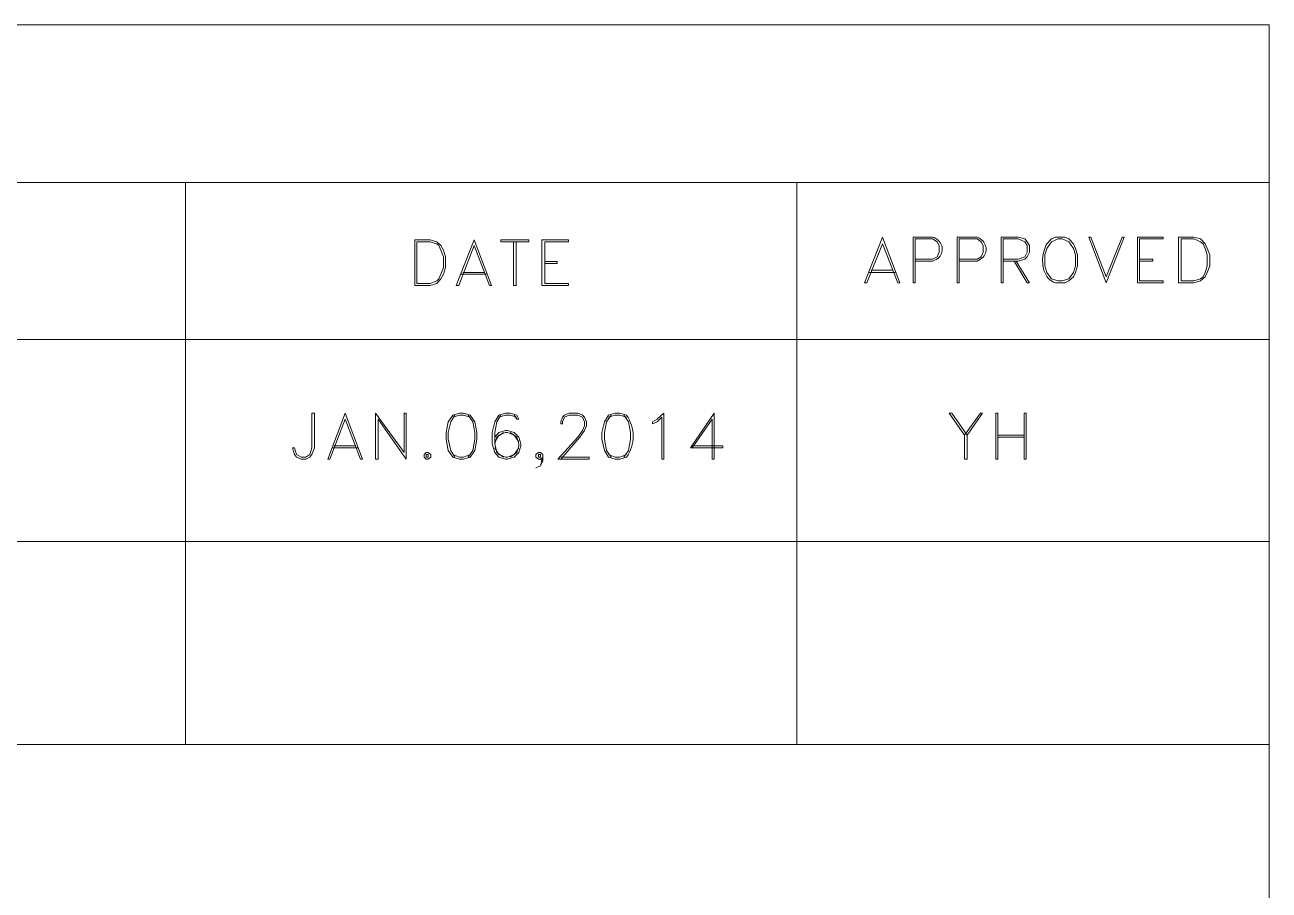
# Model space of a CAD drawing. Header units: inches. Extents: x 0 to 139, y 0 to 117.
# Drawn here: x 93.01 to 103.12, y 65.47 to 72.5 of the extents above; entities that cross this region are included whole.
import ezdxf

# ---------------------------------------------------------------- set-up
doc = ezdxf.new("R2010")
doc.units = ezdxf.units.IN
doc.header["$MEASUREMENT"] = 0
doc.layers.add('Color-7-Line_Weight-20', color=7, linetype='Continuous', lineweight=20)

msp = doc.modelspace()

# ---------------------------------------------------------------- linework, layer by layer
at = {"layer": 'Color-7-Line_Weight-20', "linetype": 'Continuous'}
for p, q in [((72.446, 71.218), (103.124, 71.218)), ((94.316, 71.218), (94.316, 66.65)), ((99.285, 71.218), (99.285, 66.65)), ((96.571, 70.488), (96.749, 70.488)), ((99.874, 70.488), (100.085, 70.488)), ((99.89, 70.505), (100.069, 70.505)), ((96.555, 70.472), (96.771, 70.472)), ((72.446, 69.942), (103.124, 69.942)), ((95.522, 69.077), (95.7, 69.077)), ((100.918, 69.164), (101.134, 69.164)), ((100.918, 69.147), (101.134, 69.147)), ((95.506, 69.061), (95.722, 69.061)), ((72.446, 68.299), (103.124, 68.299))]:
    msp.add_line(p, q, dxfattribs=at)
for points in [[(1.622, 1.746), (103.124, 1.746), (103.124, 72.5), (1.622, 72.5)], [(96.181, 70.38), (96.306, 70.38), (96.36, 70.396), (96.392, 70.434), (96.414, 70.472), (96.43, 70.526), (96.43, 70.613), (96.414, 70.667), (96.392, 70.705), (96.36, 70.737), (96.306, 70.753), (96.181, 70.753)], [(96.198, 70.396), (96.306, 70.396), (96.36, 70.418), (96.376, 70.434), (96.392, 70.472), (96.414, 70.526), (96.414, 70.613), (96.392, 70.667), (96.376, 70.705), (96.36, 70.721), (96.306, 70.737), (96.198, 70.737)], [(96.517, 70.38), (96.538, 70.38), (96.663, 70.705), (96.787, 70.38), (96.803, 70.38), (96.663, 70.753)], [(97.106, 70.753), (97.106, 70.737), (96.879, 70.737), (96.879, 70.753)], [(97.214, 70.38), (97.43, 70.38), (97.43, 70.396), (97.236, 70.396), (97.236, 70.737), (97.43, 70.737), (97.43, 70.753), (97.214, 70.753)], [(99.836, 70.402), (99.853, 70.402), (99.982, 70.721), (100.107, 70.402), (100.123, 70.402), (99.982, 70.775)], [(101.283, 70.579), (101.284, 70.559), (101.286, 70.54), (101.289, 70.522), (101.294, 70.504), (101.3, 70.486), (101.308, 70.47), (101.317, 70.455), (101.328, 70.441), (101.341, 70.428), (101.355, 70.418), (101.371, 70.409), (101.388, 70.402), (101.464, 70.402), (101.496, 70.418), (101.534, 70.451), (101.55, 70.488), (101.567, 70.542), (101.567, 70.629), (101.55, 70.683), (101.534, 70.721), (101.496, 70.759), (101.464, 70.775), (101.388, 70.775), (101.356, 70.759), (101.318, 70.721), (101.31, 70.706), (101.303, 70.69), (101.297, 70.673), (101.292, 70.655), (101.288, 70.636), (101.285, 70.617), (101.283, 70.598)], [(101.302, 70.629), (101.302, 70.542), (101.318, 70.488), (101.356, 70.434), (101.41, 70.418), (101.442, 70.418), (101.496, 70.434), (101.534, 70.488), (101.55, 70.542), (101.55, 70.629), (101.534, 70.683), (101.496, 70.737), (101.442, 70.759), (101.41, 70.759), (101.356, 70.737), (101.318, 70.683)], [(101.659, 70.775), (101.675, 70.775), (101.799, 70.451), (101.929, 70.775), (101.945, 70.775), (101.799, 70.402)], [(102.053, 70.402), (102.264, 70.402), (102.264, 70.418), (102.069, 70.418), (102.069, 70.759), (102.264, 70.759), (102.264, 70.775), (102.053, 70.775)], [(102.388, 70.402), (102.513, 70.402), (102.567, 70.418), (102.605, 70.451), (102.621, 70.488), (102.643, 70.542), (102.643, 70.629), (102.621, 70.683), (102.605, 70.721), (102.567, 70.759), (102.513, 70.775), (102.388, 70.775)], [(102.41, 70.418), (102.513, 70.418), (102.567, 70.434), (102.588, 70.451), (102.605, 70.488), (102.621, 70.542), (102.621, 70.629), (102.605, 70.683), (102.588, 70.721), (102.567, 70.737), (102.513, 70.759), (102.41, 70.759)], [(95.187, 69.061), (95.203, 69.007), (95.219, 68.985), (95.257, 68.969), (95.295, 68.969), (95.327, 68.985), (95.343, 69.007), (95.365, 69.061), (95.365, 69.342), (95.343, 69.342), (95.343, 69.061), (95.327, 69.007), (95.295, 68.985), (95.257, 68.985), (95.219, 69.007), (95.203, 69.061)], [(95.473, 68.969), (95.489, 68.969), (95.614, 69.293), (95.738, 68.969), (95.754, 68.969), (95.614, 69.342)], [(95.862, 68.969), (95.884, 68.969), (95.884, 69.293), (96.111, 68.969), (96.111, 69.342), (96.095, 69.342), (96.095, 69.023), (95.862, 69.342)], [(96.436, 69.185), (96.436, 69.131), (96.452, 69.039), (96.49, 68.985), (96.544, 68.969), (96.576, 68.969), (96.63, 68.985), (96.668, 69.039), (96.684, 69.131), (96.684, 69.185), (96.668, 69.272), (96.63, 69.326), (96.576, 69.342), (96.544, 69.342), (96.49, 69.326), (96.452, 69.272)], [(98.15, 69.293), (98.204, 69.342), (98.204, 68.969), (98.187, 68.969), (98.187, 69.31), (98.15, 69.272), (98.112, 69.256), (98.112, 69.272)], [(100.902, 68.969), (100.918, 68.969), (100.918, 69.342), (100.902, 69.342)], [(101.134, 68.969), (101.15, 68.969), (101.15, 69.342), (101.134, 69.342)], [(96.257, 69.007), (96.257, 68.985), (96.273, 68.969), (96.29, 68.969), (96.311, 68.985), (96.311, 69.007), (96.29, 69.023), (96.273, 69.023)], [(96.273, 68.985), (96.29, 68.985), (96.29, 69.007), (96.273, 69.007)], [(97.187, 68.985), (97.203, 68.985), (97.203, 69.007), (97.187, 69.007)]]:
    msp.add_lwpolyline(points, close=True, dxfattribs=at)
for points in [[(103.124, 66.65), (72.446, 66.65), (72.446, 72.5)], [(97.003, 70.737), (97.003, 70.38), (96.982, 70.38), (96.982, 70.737)], [(100.247, 70.58), (100.388, 70.58), (100.404, 70.586), (100.417, 70.592), (100.43, 70.6), (100.44, 70.609), (100.449, 70.619), (100.455, 70.63), (100.461, 70.642), (100.464, 70.653), (100.466, 70.666), (100.467, 70.678), (100.466, 70.69), (100.463, 70.703), (100.459, 70.715), (100.453, 70.726), (100.446, 70.737), (100.437, 70.747), (100.427, 70.755), (100.415, 70.763), (100.402, 70.77), (100.388, 70.775), (100.231, 70.775), (100.231, 70.402), (100.247, 70.402), (100.247, 70.759), (100.388, 70.759), (100.426, 70.737), (100.442, 70.705), (100.442, 70.651), (100.426, 70.613), (100.388, 70.596), (100.247, 70.596)], [(100.604, 70.58), (100.75, 70.58), (100.765, 70.587), (100.778, 70.594), (100.789, 70.602), (100.799, 70.611), (100.807, 70.621), (100.813, 70.632), (100.818, 70.643), (100.822, 70.654), (100.823, 70.666), (100.824, 70.678), (100.823, 70.689), (100.82, 70.701), (100.816, 70.712), (100.811, 70.723), (100.804, 70.734), (100.796, 70.744), (100.787, 70.753), (100.776, 70.761), (100.764, 70.769), (100.75, 70.775), (100.588, 70.775), (100.588, 70.402), (100.604, 70.402), (100.604, 70.759), (100.75, 70.759), (100.783, 70.737), (100.799, 70.705), (100.799, 70.651), (100.783, 70.613), (100.75, 70.596), (100.604, 70.596)], [(100.961, 70.58), (101.085, 70.58), (101.139, 70.596), (101.156, 70.613), (101.177, 70.651), (101.177, 70.705), (101.156, 70.737), (101.139, 70.759), (101.085, 70.775), (100.945, 70.775), (100.945, 70.402), (100.961, 70.402), (100.961, 70.759), (101.085, 70.759), (101.139, 70.737), (101.156, 70.705), (101.156, 70.651), (101.139, 70.613), (101.085, 70.596), (100.961, 70.596)], [(102.069, 70.58), (102.178, 70.58), (102.178, 70.596), (102.069, 70.596)], [(97.236, 70.559), (97.338, 70.559), (97.338, 70.575), (97.236, 70.575)], [(101.069, 70.58), (101.177, 70.402), (101.156, 70.402), (101.053, 70.58)], [(96.506, 69.326), (96.473, 69.272), (96.452, 69.185), (96.452, 69.131), (96.473, 69.039), (96.506, 68.985)], [(96.63, 69.31), (96.576, 69.326), (96.544, 69.326), (96.49, 69.31)], [(96.614, 69.326), (96.652, 69.272), (96.668, 69.185), (96.668, 69.131), (96.652, 69.039), (96.614, 68.985)], [(96.987, 69.326), (97.009, 69.293), (97.025, 69.293), (97.009, 69.326), (96.955, 69.342), (96.917, 69.342), (96.863, 69.326), (96.83, 69.272), (96.809, 69.185), (96.809, 69.093), (96.83, 69.023), (96.863, 68.985), (96.917, 68.969), (96.933, 68.969), (96.987, 68.985), (97.025, 69.023), (97.041, 69.077), (97.041, 69.093), (97.025, 69.147), (96.987, 69.185), (96.933, 69.202), (96.917, 69.202), (96.863, 69.185), (96.83, 69.147)], [(96.879, 69.326), (96.846, 69.272), (96.83, 69.185), (96.83, 69.093), (96.846, 69.023), (96.901, 68.985)], [(97.009, 69.31), (96.955, 69.326), (96.917, 69.326), (96.863, 69.31)], [(97.366, 68.969), (97.522, 69.147), (97.56, 69.202), (97.576, 69.239), (97.576, 69.272), (97.56, 69.31), (97.544, 69.326), (97.506, 69.342), (97.436, 69.342), (97.398, 69.326), (97.382, 69.31), (97.366, 69.272), (97.366, 69.256), (97.382, 69.256), (97.382, 69.272), (97.398, 69.31), (97.436, 69.326), (97.506, 69.326), (97.544, 69.31), (97.56, 69.272), (97.56, 69.239), (97.544, 69.202), (97.506, 69.147), (97.344, 68.969), (97.598, 68.969), (97.598, 68.985), (97.366, 68.985)], [(97.901, 69.326), (97.847, 69.342), (97.809, 69.342), (97.755, 69.326), (97.722, 69.272), (97.701, 69.185), (97.701, 69.131), (97.722, 69.039), (97.755, 68.985), (97.809, 68.969), (97.847, 68.969), (97.901, 68.985)], [(97.776, 69.326), (97.739, 69.272), (97.722, 69.185), (97.722, 69.131), (97.739, 69.039), (97.776, 68.985)], [(97.901, 69.31), (97.847, 69.326), (97.809, 69.326), (97.755, 69.31)], [(97.879, 69.326), (97.917, 69.272), (97.933, 69.185), (97.933, 69.131), (97.917, 69.039), (97.879, 68.985)], [(98.436, 69.061), (98.598, 69.293), (98.598, 68.969), (98.614, 68.969), (98.614, 69.342), (98.42, 69.061), (98.685, 69.061), (98.685, 69.077), (98.436, 69.077)], [(100.669, 69.164), (100.669, 68.969), (100.647, 68.969), (100.647, 69.164), (100.777, 69.342), (100.793, 69.342), (100.669, 69.164), (100.545, 69.342), (100.523, 69.342), (100.647, 69.164)], [(97.025, 69.11), (96.987, 69.164), (96.933, 69.185), (96.917, 69.185), (96.863, 69.164), (96.83, 69.11)], [(96.901, 69.185), (96.846, 69.147), (96.83, 69.093)], [(96.955, 69.185), (97.009, 69.147), (97.025, 69.093), (97.025, 69.077), (97.009, 69.023), (96.955, 68.985)], [(96.63, 69.007), (96.576, 68.985), (96.544, 68.985), (96.49, 69.007)], [(97.025, 69.061), (96.987, 69.007), (96.933, 68.985), (96.917, 68.985), (96.863, 69.007), (96.83, 69.061)], [(97.165, 68.899), (97.203, 68.915), (97.22, 68.953), (97.203, 68.969), (97.187, 68.969), (97.165, 68.985), (97.165, 69.007), (97.187, 69.023), (97.203, 69.023), (97.22, 69.007), (97.22, 68.953)], [(97.203, 68.969), (97.22, 68.985), (97.203, 68.915)], [(97.901, 69.007), (97.847, 68.985), (97.809, 68.985), (97.755, 69.007)]]:
    msp.add_lwpolyline(points, dxfattribs=at)
msp.add_arc((97.666, 69.156), 0.29, 324.0735, 35.9265, dxfattribs=at)

doc.saveas('drawing.dxf')
